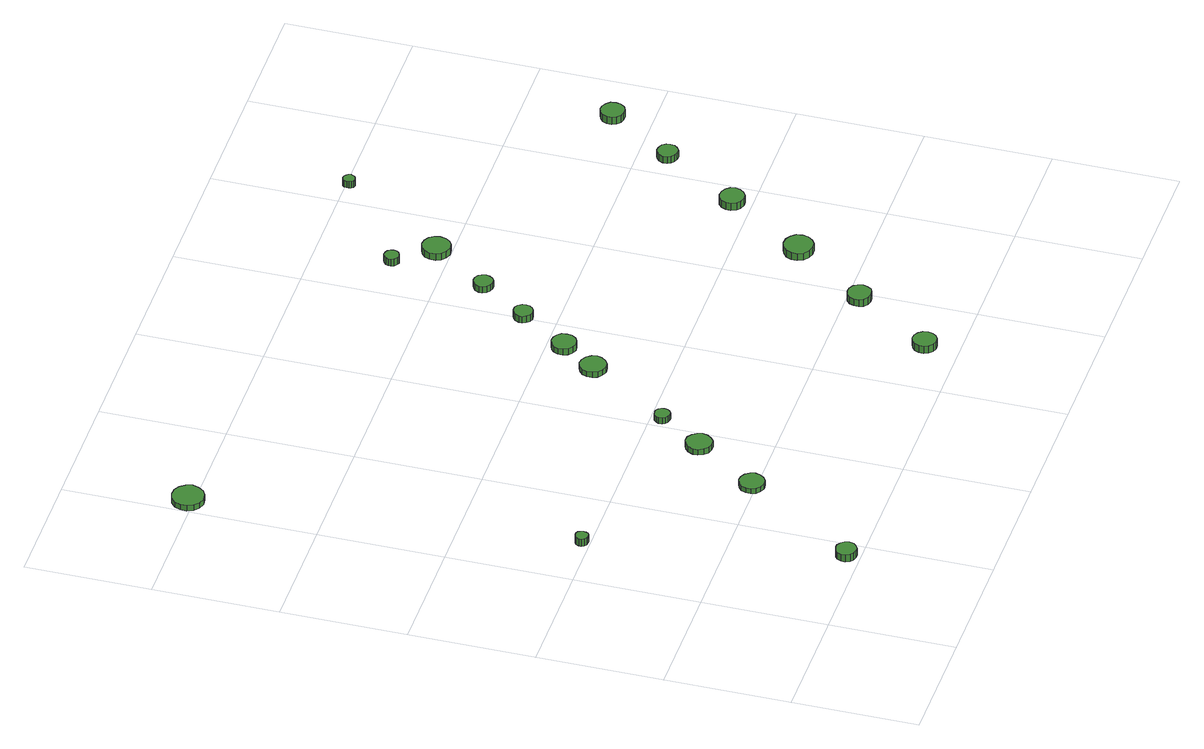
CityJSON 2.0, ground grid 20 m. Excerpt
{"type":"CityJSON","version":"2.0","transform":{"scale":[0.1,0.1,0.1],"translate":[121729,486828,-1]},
"CityObjects":{
"tree1":{"type":"SolitaryVegetationObject","attributes":{"function":"something"},"geometry":[{"type":"MultiSurface","lod":"1","boundaries":[[[0,1,2,3,4,5,6,7,8,9,10,11,12,13,14]],[[15,16,17,18,19,20,21,22,23,24,25,26,27,28,29]],[[0,29,28,1]],[[1,28,27,2]],[[2,27,26,3]],[[3,26,25,4]],[[4,25,24,5]],[[5,24,23,6]],[[6,23,22,7]],[[7,22,21,8]],[[8,21,20,9]],[[9,20,19,10]],[[10,19,18,11]],[[11,18,17,12]],[[12,17,16,13]],[[13,16,15,14]],[[14,15,29,0]]]}]},
"tree2":{"type":"SolitaryVegetationObject","attributes":{"function":"something"},"geometry":[{"type":"MultiSurface","lod":"1","boundaries":[[[30,31,32,33,34,35,36,37,38,39,40,41,42,43,44]],[[45,46,47,48,49,50,51,52,53,54,55,56,57,58,59]],[[30,59,58,31]],[[31,58,57,32]],[[32,57,56,33]],[[33,56,55,34]],[[34,55,54,35]],[[35,54,53,36]],[[36,53,52,37]],[[37,52,51,38]],[[38,51,50,39]],[[39,50,49,40]],[[40,49,48,41]],[[41,48,47,42]],[[42,47,46,43]],[[43,46,45,44]],[[44,45,59,30]]]}]},
"tree3":{"type":"SolitaryVegetationObject","attributes":{"function":"something"},"geometry":[{"type":"MultiSurface","lod":"1","boundaries":[[[60,61,62,63,64,65,66,67,68,69,70,71,72,73,74]],[[75,76,77,78,79,80,81,82,83,84,85,86,87,88,89]],[[60,89,88,61]],[[61,88,87,62]],[[62,87,86,63]],[[63,86,85,64]],[[64,85,84,65]],[[65,84,83,66]],[[66,83,82,67]],[[67,82,81,68]],[[68,81,80,69]],[[69,80,79,70]],[[70,79,78,71]],[[71,78,77,72]],[[72,77,76,73]],[[73,76,75,74]],[[74,75,89,60]]]}]},
"tree4":{"type":"SolitaryVegetationObject","attributes":{"function":"something"},"geometry":[{"type":"MultiSurface","lod":"1","boundaries":[[[90,91,92,93,94,95,96,97,98,99,100,101,102,103,104]],[[105,106,107,108,109,110,111,112,113,114,115,116,117,118,119]],[[90,119,118,91]],[[91,118,117,92]],[[92,117,116,93]],[[93,116,115,94]],[[94,115,114,95]],[[95,114,113,96]],[[96,113,112,97]],[[97,112,111,98]],[[98,111,110,99]],[[99,110,109,100]],[[100,109,108,101]],[[101,108,107,102]],[[102,107,106,103]],[[103,106,105,104]],[[104,105,119,90]]]}]},
"tree5":{"type":"SolitaryVegetationObject","attributes":{"function":"something"},"geometry":[{"type":"MultiSurface","lod":"1","boundaries":[[[120,121,122,123,124,125,126,127,128,129,130,131,132,133,134]],[[135,136,137,138,139,140,141,142,143,144,145,146,147,148,149]],[[120,149,148,121]],[[121,148,147,122]],[[122,147,146,123]],[[123,146,145,124]],[[124,145,144,125]],[[125,144,143,126]],[[126,143,142,127]],[[127,142,141,128]],[[128,141,140,129]],[[129,140,139,130]],[[130,139,138,131]],[[131,138,137,132]],[[132,137,136,133]],[[133,136,135,134]],[[134,135,149,120]]]}]},
"tree6":{"type":"SolitaryVegetationObject","attributes":{"function":"something"},"geometry":[{"type":"MultiSurface","lod":"1","boundaries":[[[150,151,152,153,154,155,156,157,158,159,160,161,162,163,164]],[[165,166,167,168,169,170,171,172,173,174,175,176,177,178,179]],[[150,179,178,151]],[[151,178,177,152]],[[152,177,176,153]],[[153,176,175,154]],[[154,175,174,155]],[[155,174,173,156]],[[156,173,172,157]],[[157,172,171,158]],[[158,171,170,159]],[[159,170,169,160]],[[160,169,168,161]],[[161,168,167,162]],[[162,167,166,163]],[[163,166,165,164]],[[164,165,179,150]]]}]},
"tree7":{"type":"SolitaryVegetationObject","attributes":{"function":"something"},"geometry":[{"type":"MultiSurface","lod":"1","boundaries":[[[180,181,182,183,184,185,186,187,188,189,190,191,192,193,194]],[[195,196,197,198,199,200,201,202,203,204,205,206,207,208,209]],[[180,209,208,181]],[[181,208,207,182]],[[182,207,206,183]],[[183,206,205,184]],[[184,205,204,185]],[[185,204,203,186]],[[186,203,202,187]],[[187,202,201,188]],[[188,201,200,189]],[[189,200,199,190]],[[190,199,198,191]],[[191,198,197,192]],[[192,197,196,193]],[[193,196,195,194]],[[194,195,209,180]]]}]},
"tree8":{"type":"SolitaryVegetationObject","attributes":{"function":"something"},"geometry":[{"type":"MultiSurface","lod":"1","boundaries":[[[210,211,212,213,214,215,216,217,218,219,220,221,222,223,224]],[[225,226,227,228,229,230,231,232,233,234,235,236,237,238,239]],[[210,239,238,211]],[[211,238,237,212]],[[212,237,236,213]],[[213,236,235,214]],[[214,235,234,215]],[[215,234,233,216]],[[216,233,232,217]],[[217,232,231,218]],[[218,231,230,219]],[[219,230,229,220]],[[220,229,228,221]],[[221,228,227,222]],[[222,227,226,223]],[[223,226,225,224]],[[224,225,239,210]]]}]},
"tree9":{"type":"SolitaryVegetationObject","attributes":{"function":"something"},"geometry":[{"type":"MultiSurface","lod":"1","boundaries":[[[240,241,242,243,244,245,246,247,248,249,250,251,252,253,254]],[[255,256,257,258,259,260,261,262,263,264,265,266,267,268,269]],[[240,269,268,241]],[[241,268,267,242]],[[242,267,266,243]],[[243,266,265,244]],[[244,265,264,245]],[[245,264,263,246]],[[246,263,262,247]],[[247,262,261,248]],[[248,261,260,249]],[[249,260,259,250]],[[250,259,258,251]],[[251,258,257,252]],[[252,257,256,253]],[[253,256,255,254]],[[254,255,269,240]]]}]},
"tree10":{"type":"SolitaryVegetationObject","attributes":{"function":"something"},"geometry":[{"type":"MultiSurface","lod":"1","boundaries":[[[270,271,272,273,274,275,276,277,278,279,280,281,282,283,284]],[[285,286,287,288,289,290,291,292,293,294,295,296,297,298,299]],[[270,299,298,271]],[[271,298,297,272]],[[272,297,296,273]],[[273,296,295,274]],[[274,295,294,275]],[[275,294,293,276]],[[276,293,292,277]],[[277,292,291,278]],[[278,291,290,279]],[[279,290,289,280]],[[280,289,288,281]],[[281,288,287,282]],[[282,287,286,283]],[[283,286,285,284]],[[284,285,299,270]]]}]},
"tree11":{"type":"SolitaryVegetationObject","attributes":{"function":"something"},"geometry":[{"type":"MultiSurface","lod":"1","boundaries":[[[300,301,302,303,304,305,306,307,308,309,310,311,312,313,314]],[[315,316,317,318,319,320,321,322,323,324,325,326,327,328,329]],[[300,329,328,301]],[[301,328,327,302]],[[302,327,326,303]],[[303,326,325,304]],[[304,325,324,305]],[[305,324,323,306]],[[306,323,322,307]],[[307,322,321,308]],[[308,321,320,309]],[[309,320,319,310]],[[310,319,318,311]],[[311,318,317,312]],[[312,317,316,313]],[[313,316,315,314]],[[314,315,329,300]]]}]},
"tree12":{"type":"SolitaryVegetationObject","attributes":{"function":"something"},"geometry":[{"type":"MultiSurface","lod":"1","boundaries":[[[330,331,332,333,334,335,336,337,338,339,340,341,342,343,344]],[[345,346,347,348,349,350,351,352,353,354,355,356,357,358,359]],[[330,359,358,331]],[[331,358,357,332]],[[332,357,356,333]],[[333,356,355,334]],[[334,355,354,335]],[[335,354,353,336]],[[336,353,352,337]],[[337,352,351,338]],[[338,351,350,339]],[[339,350,349,340]],[[340,349,348,341]],[[341,348,347,342]],[[342,347,346,343]],[[343,346,345,344]],[[344,345,359,330]]]}]},
"tree13":{"type":"SolitaryVegetationObject","attributes":{"function":"something"},"geometry":[{"type":"MultiSurface","lod":"1","boundaries":[[[360,361,362,363,364,365,366,367,368,369,370,371,372,373,374]],[[375,376,377,378,379,380,381,382,383,384,385,386,387,388,389]],[[360,389,388,361]],[[361,388,387,362]],[[362,387,386,363]],[[363,386,385,364]],[[364,385,384,365]],[[365,384,383,366]],[[366,383,382,367]],[[367,382,381,368]],[[368,381,380,369]],[[369,380,379,370]],[[370,379,378,371]],[[371,378,377,372]],[[372,377,376,373]],[[373,376,375,374]],[[374,375,389,360]]]}]},
"tree14":{"type":"SolitaryVegetationObject","attributes":{"function":"something"},"geometry":[{"type":"MultiSurface","lod":"1","boundaries":[[[390,391,392,393,394,395,396,397,398,399,400,401,402,403,404]],[[405,406,407,408,409,410,411,412,413,414,415,416,417,418,419]],[[390,419,418,391]],[[391,418,417,392]],[[392,417,416,393]],[[393,416,415,394]],[[394,415,414,395]],[[395,414,413,396]],[[396,413,412,397]],[[397,412,411,398]],[[398,411,410,399]],[[399,410,409,400]],[[400,409,408,401]],[[401,408,407,402]],[[402,407,406,403]],[[403,406,405,404]],[[404,405,419,390]]]}]},
"tree15":{"type":"SolitaryVegetationObject","attributes":{"function":"something"},"geometry":[{"type":"MultiSurface","lod":"1","boundaries":[[[420,421,422,423,424,425,426,427,428,429,430,431,432,433,434]],[[435,436,437,438,439,440,441,442,443,444,445,446,447,448,449]],[[420,449,448,421]],[[421,448,447,422]],[[422,447,446,423]],[[423,446,445,424]],[[424,445,444,425]],[[425,444,443,426]],[[426,443,442,427]],[[427,442,441,428]],[[428,441,440,429]],[[429,440,439,430]],[[430,439,438,431]],[[431,438,437,432]],[[432,437,436,433]],[[433,436,435,434]],[[434,435,449,420]]]}]},
"tree16":{"type":"SolitaryVegetationObject","attributes":{"function":"something"},"geometry":[{"type":"MultiSurface","lod":"1","boundaries":[[[450,451,452,453,454,455,456,457,458,459,460,461,462,463,464]],[[465,466,467,468,469,470,471,472,473,474,475,476,477,478,479]],[[450,479,478,451]],[[451,478,477,452]],[[452,477,476,453]],[[453,476,475,454]],[[454,475,474,455]],[[455,474,473,456]],[[456,473,472,457]],[[457,472,471,458]],[[458,471,470,459]],[[459,470,469,460]],[[460,469,468,461]],[[461,468,467,462]],[[462,467,466,463]],[[463,466,465,464]],[[464,465,479,450]]]}]},
"tree17":{"type":"SolitaryVegetationObject","attributes":{"function":"something"},"geometry":[{"type":"MultiSurface","lod":"1","boundaries":[[[480,481,482,483,484,485,486,487,488,489,490,491,492,493,494]],[[495,496,497,498,499,500,501,502,503,504,505,506,507,508,509]],[[480,509,508,481]],[[481,508,507,482]],[[482,507,506,483]],[[483,506,505,484]],[[484,505,504,485]],[[485,504,503,486]],[[486,503,502,487]],[[487,502,501,488]],[[488,501,500,489]],[[489,500,499,490]],[[490,499,498,491]],[[491,498,497,492]],[[492,497,496,493]],[[493,496,495,494]],[[494,495,509,480]]]}]},
"tree18":{"type":"SolitaryVegetationObject","attributes":{"function":"something"},"geometry":[{"type":"MultiSurface","lod":"1","boundaries":[[[510,511,512,513,514,515,516,517,518,519,520,521,522,523,524]],[[525,526,527,528,529,530,531,532,533,534,535,536,537,538,539]],[[510,539,538,511]],[[511,538,537,512]],[[512,537,536,513]],[[513,536,535,514]],[[514,535,534,515]],[[515,534,533,516]],[[516,533,532,517]],[[517,532,531,518]],[[518,531,530,519]],[[519,530,529,520]],[[520,529,528,521]],[[521,528,527,522]],[[522,527,526,523]],[[523,526,525,524]],[[524,525,539,510]]]}]},
"tree19":{"type":"SolitaryVegetationObject","attributes":{"function":"something"},"geometry":[{"type":"MultiSurface","lod":"1","boundaries":[[[540,541,542,543,544,545,546,547,548,549,550,551,552,553,554]],[[555,556,557,558,559,560,561,562,563,564,565,566,567,568,569]],[[540,569,568,541]],[[541,568,567,542]],[[542,567,566,543]],[[543,566,565,544]],[[544,565,564,545]],[[545,564,563,546]],[[546,563,562,547]],[[547,562,561,548]],[[548,561,560,549]],[[549,560,559,550]],[[550,559,558,551]],[[551,558,557,552]],[[552,557,556,553]],[[553,556,555,554]],[[554,555,569,540]]]}]}
},
"vertices":[
[187,22,21],[185,29,21],[181,34,21],[175,38,21],[169,38,21],[162,36,21],[157,32,21],[154,25,21],[154,19,21],[157,12,21],[162,8,21],[169,6,21],[175,6,21],[181,10,21],[185,15,21],[185,15,8],[181,10,8],[175,6,8],[169,6,8],[162,8,8],[157,12,8],[154,19,8],[154,25,8],[157,32,8],[162,36,8],[169,38,8],[175,38,8],[181,34,8],[185,29,8],[187,22,8],
[99,412,22],[98,416,22],[96,420,22],[92,422,22],[88,422,22],[84,421,22],[81,418,22],[79,414,22],[79,410,22],[81,406,22],[84,403,22],[88,402,22],[92,402,22],[96,404,22],[98,408,22],[98,408,9],[96,404,9],[92,402,9],[88,402,9],[84,403,9],[81,406,9],[79,410,9],[79,414,9],[81,418,9],[84,421,9],[88,422,9],[92,422,9],[96,420,9],[98,416,9],[99,412,9],
[51,1009,17],[48,1019,17],[42,1028,17],[33,1033,17],[22,1034,17],[12,1031,17],[4,1024,17],[0,1014,17],[0,1004,17],[4,994,17],[12,987,17],[22,984,17],[33,985,17],[42,990,17],[48,999,17],[48,999,7],[42,990,7],[33,985,7],[22,984,7],[12,987,7],[4,994,7],[0,1004,7],[0,1014,7],[4,1024,7],[12,1031,7],[22,1034,7],[33,1033,7],[42,1028,7],[48,1019,7],[51,1009,7],
[318,207,15],[316,215,15],[311,222,15],[304,226,15],[296,227,15],[288,224,15],[282,219,15],[279,211,15],[279,203,15],[282,195,15],[288,190,15],[296,187,15],[304,188,15],[311,192,15],[316,199,15],[316,199,6],[311,192,6],[304,188,6],[296,187,6],[288,190,6],[282,195,6],[279,203,6],[279,211,6],[282,219,6],[288,224,6],[296,227,6],[304,226,6],[311,222,6],[316,215,6],[318,207,6],
[389,310,16],[387,318,16],[382,325,16],[375,330,16],[366,331,16],[358,328,16],[352,322,16],[348,314,16],[348,306,16],[352,298,16],[358,292,16],[366,289,16],[375,290,16],[382,295,16],[387,302,16],[387,302,6],[382,295,6],[375,290,6],[366,289,6],[358,292,6],[352,298,6],[348,306,6],[348,314,6],[352,322,6],[358,328,6],[366,331,6],[375,330,6],[382,325,6],[387,318,6],[389,310,6],
[431,382,17],[430,387,17],[427,391,17],[423,394,17],[418,394,17],[413,393,17],[409,389,17],[407,385,17],[407,379,17],[409,375,17],[413,372,17],[418,370,17],[423,370,17],[427,373,17],[430,377,17],[430,377,6],[427,373,6],[423,370,6],[418,370,6],[413,372,6],[409,375,6],[407,379,6],[407,385,6],[409,389,6],[413,393,6],[418,394,6],[423,394,6],[427,391,6],[430,387,6],[431,382,6],
[529,516,16],[527,524,16],[522,531,16],[514,536,16],[506,537,16],[498,534,16],[491,528,16],[488,520,16],[488,512,16],[491,504,16],[498,498,16],[506,495,16],[514,496,16],[522,501,16],[527,508,16],[527,508,6],[522,501,6],[514,496,6],[506,495,6],[498,498,6],[491,504,6],[488,512,6],[488,520,6],[491,528,6],[498,534,6],[506,537,6],[514,536,6],[522,531,6],[527,524,6],[529,516,6],
[720,54,20],[718,62,20],[714,68,20],[707,72,20],[699,73,20],[692,70,20],[686,65,20],[683,58,20],[683,50,20],[686,43,20],[692,38,20],[699,35,20],[707,36,20],[714,40,20],[718,46,20],[718,46,7],[714,40,7],[707,36,7],[699,35,7],[692,38,7],[686,43,7],[683,50,7],[683,58,7],[686,65,7],[692,70,7],[699,73,7],[707,72,7],[714,68,7],[718,62,7],[720,54,7],
[567,574,17],[566,582,17],[561,588,17],[554,592,17],[546,593,17],[538,590,17],[532,585,17],[529,578,17],[529,570,17],[532,562,17],[538,557,17],[546,554,17],[554,555,17],[561,559,17],[566,566,17],[566,566,6],[561,559,6],[554,555,6],[546,554,6],[538,557,6],[532,562,6],[529,570,6],[529,578,6],[532,585,6],[538,590,6],[546,593,6],[554,592,6],[561,588,6],[566,582,6],[567,574,6],
[618,653,18],[617,659,18],[613,665,18],[608,668,18],[601,668,18],[595,666,18],[591,662,18],[588,656,18],[588,650,18],[591,645,18],[595,640,18],[601,638,18],[608,639,18],[613,642,18],[617,647,18],[617,647,6],[613,642,6],[608,639,6],[601,638,6],[595,640,6],[591,645,6],[588,650,6],[588,656,6],[591,662,6],[595,666,6],[601,668,6],[608,668,6],[613,665,6],[617,659,6],[618,653,6],
[804,180,20],[802,188,20],[798,194,20],[791,198,20],[783,199,20],[776,197,20],[770,191,20],[767,184,20],[767,176,20],[770,169,20],[776,164,20],[783,162,20],[791,163,20],[798,166,20],[802,173,20],[802,173,7],[798,166,7],[791,163,7],[783,162,7],[776,164,7],[770,169,7],[767,176,7],[767,184,7],[770,191,7],[776,197,7],[783,199,7],[791,198,7],[798,194,7],[802,188,7],[804,180,7],
[675,732,16],[673,738,16],[670,743,16],[664,747,16],[658,747,16],[652,745,16],[647,741,16],[644,735,16],[644,729,16],[647,723,16],[652,719,16],[658,717,16],[664,717,16],[670,721,16],[673,726,16],[673,726,5],[670,721,5],[664,717,5],[658,717,5],[652,719,5],[647,723,5],[644,729,5],[644,735,5],[647,741,5],[652,745,5],[658,747,5],[664,747,5],[670,743,5],[673,738,5],[675,732,5],
[691,881,19],[690,886,19],[687,890,19],[683,892,19],[678,893,19],[674,891,19],[670,888,19],[668,883,19],[668,879,19],[670,874,19],[674,871,19],[678,869,19],[683,870,19],[687,872,19],[690,876,19],[690,876,6],[687,872,6],[683,870,6],[678,869,6],[674,871,6],[670,874,6],[668,879,6],[668,883,6],[670,888,6],[674,891,6],[678,893,6],[683,892,6],[687,890,6],[690,886,6],[691,881,6],
[896,301,21],[894,311,21],[888,318,21],[880,323,21],[870,324,21],[861,321,21],[853,315,21],[849,306,21],[849,296,21],[853,287,21],[861,281,21],[870,278,21],[880,279,21],[888,284,21],[894,292,21],[894,292,8],[888,284,8],[880,279,8],[870,278,8],[861,281,8],[853,287,8],[849,296,8],[849,306,8],[853,315,8],[861,321,8],[870,324,8],[880,323,8],[888,318,8],[894,311,8],[896,301,8],
[745,824,17],[743,833,17],[738,840,17],[730,845,17],[721,846,17],[712,843,17],[705,837,17],[702,829,17],[702,819,17],[705,811,17],[712,805,17],[721,802,17],[730,803,17],[738,807,17],[743,815,17],[743,815,5],[738,807,5],[730,803,5],[721,802,5],[712,805,5],[705,811,5],[702,819,5],[702,829,5],[705,837,5],[712,843,5],[721,846,5],[730,845,5],[738,840,5],[743,833,5],[745,824,5],
[981,431,20],[979,439,20],[974,445,20],[967,449,20],[959,450,20],[951,448,20],[945,442,20],[942,435,20],[942,427,20],[945,419,20],[951,414,20],[959,411,20],[967,412,20],[974,416,20],[979,423,20],[979,423,7],[974,416,7],[967,412,7],[959,411,7],[951,414,7],[945,419,7],[942,427,7],[942,435,7],[945,442,7],[951,448,7],[959,450,7],[967,449,7],[974,445,7],[979,439,7],[981,431,7],
[850,994,21],[849,998,21],[847,1001,21],[844,1003,21],[840,1004,21],[836,1003,21],[833,1000,21],[832,996,21],[832,993,21],[833,989,21],[836,986,21],[840,985,21],[844,986,21],[847,988,21],[849,991,21],[849,991,9],[847,988,9],[844,986,9],[840,985,9],[836,986,9],[833,989,9],[832,993,9],[832,996,9],[833,1000,9],[836,1003,9],[840,1004,9],[844,1003,9],[847,1001,9],[849,998,9],[850,994,9],
[1057,555,20],[1056,561,20],[1052,567,20],[1046,570,20],[1039,571,20],[1033,569,20],[1028,564,20],[1025,558,20],[1025,551,20],[1028,545,20],[1033,541,20],[1039,539,20],[1046,539,20],[1052,543,20],[1056,548,20],[1056,548,8],[1052,543,8],[1046,539,8],[1039,539,8],[1033,541,8],[1028,545,8],[1025,551,8],[1025,558,8],[1028,564,8],[1033,569,8],[1039,571,8],[1046,570,8],[1052,567,8],[1056,561,8],[1057,555,8],
[1133,662,20],[1132,670,20],[1127,676,20],[1120,680,20],[1112,681,20],[1105,678,20],[1099,673,20],[1096,666,20],[1096,658,20],[1099,651,20],[1105,646,20],[1112,644,20],[1120,644,20],[1127,648,20],[1132,655,20],[1132,655,7],[1127,648,7],[1120,644,7],[1112,644,7],[1105,646,7],[1099,651,7],[1096,658,7],[1096,666,7],[1099,673,7],[1105,678,7],[1112,681,7],[1120,680,7],[1127,676,7],[1132,670,7],[1133,662,7]
]}
